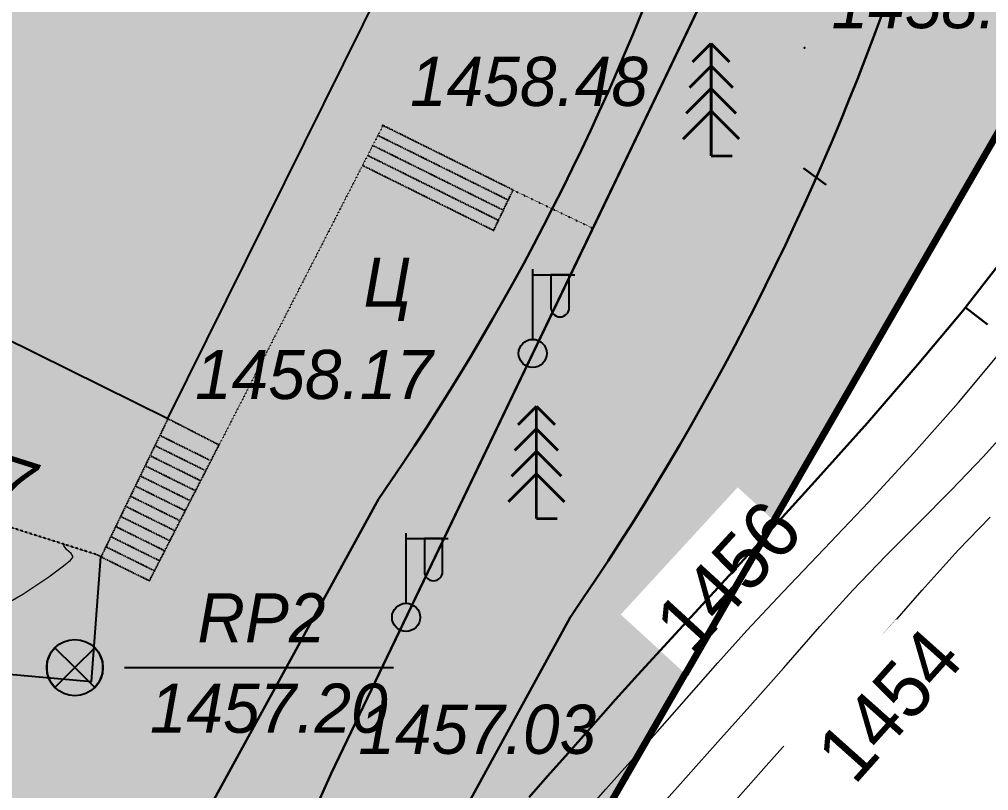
# Model space of a CAD drawing. Header units: millimetres. Extents: x 474337 to 1180020, y 4124662 to 4776603.
# Drawn here: x 758334 to 775568, y 4264028 to 4277746 of the extents above; entities that cross this region are included whole.
import ezdxf

# ---------------------------------------------------------------- set-up
doc = ezdxf.new("R2010")
doc.units = ezdxf.units.MM
doc.header["$PDMODE"] = 32
doc.header["$PDSIZE"] = 0.33
for name, pattern in [('Д_ТРОТ_ТРУБА', [3, 1.5, -1.5]), ('ДОРОГИ_СТРОЯЩ', [9, 8, -1]), ('Контура низ откосов  Штриховая 0.1-0.5 - - - - - - -', [0.6, 0.1, -0.5])]:
    doc.linetypes.add(name, pattern=pattern)
for name, color, linetype in [('(003) Пункты', 7, 'Continuous'), ('(004) Точки рельефа', 7, 'Continuous'), ('(007) Здания', 7, 'Continuous'), ('(022) Возд. Линии', 7, 'Continuous'), ('(025) Дорога', 7, 'Continuous'), ('(031) Горизонтали', 42, 'Continuous'), ('(035) Откосы', 7, 'Continuous'), ('(038) Деревья', 7, 'Continuous'), ('(040) Ограда', 7, 'Continuous')]:
    doc.layers.add(name, color=color, linetype=linetype)
doc.layers.add('(032) Горизонтали утолщенные', color=32, linetype='Continuous', lineweight=30)
doc.layers.add('(042) Бергштрих11', color=32, linetype='Continuous', lineweight=30)
doc.styles.add('BM-431', font='')
doc.styles.add('D-431', font='')
doc.styles.add('P-131', font='')
doc.styles.add('S', font='txtwr', dxfattribs={"oblique": 15})
doc.styles.get('BM-431').set_extended_font_data('Bm431', italic=True)
doc.styles.get('D-431').set_extended_font_data('D431', italic=True)
doc.styles.get('P-131').set_extended_font_data('P131')
doc.linetypes.add('ОГРАДА_М_1М', pattern='A,2.5,["о",Standard,S=1,R=0,X=0,Y=-0.35],0.5,["0",Standard,S=0.5,R=0,X=-0.3,Y=-0.25],2.5', length=5.5)
doc.linetypes.add('ПОДПОРНАЯ СТЕНКА', pattern='A,2,["V",Standard,S=1.199999999999999,R=0,X=0,Y=-1.199999999999999],0.2,["V",Standard,S=0.8,R=0,X=0,Y=-0.8],0.25,["V",Standard,S=0.3,R=0,X=0,Y=-0.3],0.25', length=2.7)

# ---------------------------------------------------------------- blocks, each defined once
blk = doc.blocks.new('ell')
at = {"const_width": 0.05}
for points in [[(0, 2), (-0.3285714285714285, 1.671428571428571)], [(0, 0), (0, 2)], [(0, 2), (0.3285714285714285, 1.671428571428571)], [(0, 1.6), (-0.3857142857142857, 1.214285714285714)], [(0, 1.6), (0.3857142857142857, 1.214285714285714)], [(0, 1.199999999999999), (-0.4428571428571429, 0.7571428571428572)], [(0, 1.199999999999999), (0.4428571428571427, 0.7571428571428572)], [(0, 0.8), (-0.5, 0.3)], [(0, 0.8), (0.5, 0.2999999999999998)], [(0, 0), (0.375, 0)]]:
    blk.add_lwpolyline(points, dxfattribs=at)
blk = doc.blocks.new('f')
at = {"layer": '(022) Возд. Линии'}
for points in [[(0, 0.25), (0, 1.5)], [(0, 1.400000000000005), (0.75, 1.400000000000005)]]:
    blk.add_lwpolyline(points, dxfattribs=at)
blk.add_lwpolyline([(0.4875000000000114, 0.6500000000000057), (0.4875000000000114, 0.6500000000000057, 0.4142135623730951), (0.6500000000000057, 0.8125), (0.6500000000000057, 1.400000000000005), (0.3249999999999886, 1.400000000000005), (0.3249999999999886, 0.8125, 0.4142135623730951)], format="xyb", close=True, dxfattribs=at)
blk.add_circle((0, 0), 0.25, dxfattribs=at)
blk = doc.blocks.new('I00110')
h = blk.add_hatch(color=7)
edge = h.paths.add_edge_path()
edge.add_line((0, -4e-16), (-0.7071067811865466, 0.7071067811865475))
edge.add_arc((0, 0), 0.9999999999999992, 134.9999999999999, 225)
edge.add_line((-0.7071067811865475, -0.7071067811865466), (0, -4.440892098500626e-16))
edge = h.paths.add_edge_path()
edge.add_line((0, -4e-16), (0.7071067811865466, -0.7071067811865483))
edge.add_arc((-9e-16, -9e-16), 0.9999999999999998, 315, 404.9999999999999)
edge.add_line((0.7071067811865471, 0.7071067811865466), (0, -4.440892098500626e-16))
at = {"color": 7}
for points in [[(0, -4e-16), (-0.7071067811865466, 0.7071067811865475, 0.4142135623730951), (-0.7071067811865475, -0.7071067811865466)], [(0, -4e-16), (0.7071067811865466, -0.7071067811865483, 0.4142135623730951), (0.7071067811865471, 0.7071067811865466)]]:
    blk.add_lwpolyline(points, format="xyb", close=True, dxfattribs=at)
blk.add_lwpolyline([(0.0151206845975098, 0), (0.0151206845975098, 0)], dxfattribs=at)
blk.add_circle((0, 0), 1)
at = {"color": 4, "linetype": 'Continuous', "style": 'S', "oblique": 15}
blk.add_attdef('G', (1.383828, 0.2226089999999998), '', height=2, dxfattribs=at)
at = {"color": 4, "style": 'S', "oblique": 15}
blk.add_attdef('Z', (1.476471, -2.300972999999999), '', height=2, dxfattribs=at)

msp = doc.modelspace()

# ---------------------------------------------------------------- hatches: boundary and pattern name
at = {"lineweight": 30, "true_color": 0xababab}
h = msp.add_hatch(color=253, dxfattribs=at)
h.dxf.hatch_style = 1
edge = h.paths.add_edge_path()
edge.add_arc((846629.836135745, 4561555.356798172), 73174.58146534643, 338.9505508151999, 346.75819692914587, ccw=False)
edge.add_line((914921.5355142355, 4535272.983073235), (911662.781909342, 4528010.829139614))
edge.add_arc((846807.6606544256, 4561434.598735809), 72961.1891831139, 318.9050352263449, 332.7352083963292, ccw=False)
edge.add_arc((899641.5304419994, 4515567.537882805), 3000.000071974724, 224.5229028050149, 315.81354533956585, ccw=False)
edge.add_line((897502.6197361946, 4513463.954885483), (864463.2606305934, 4551253.83884668))
edge.add_line((864463.2606304884, 4551253.83884716), (860836.1740353894, 4549325.282693646))
edge.add_line((860836.17403543, 4549325.282692909), (895608.1821743059, 4509553.622821155))
edge.add_arc((893204.6449663639, 4507758.348778725), 2999.999999596411, -36.07240069309512, 36.75715684402178, ccw=False)
edge.add_line((895629.4657819271, 4505991.927535057), (866171.0347617475, 4470217.976931001))
edge.add_arc((864010.0330699682, 4472298.859363556), 3000.000001216607, 225.8075103472493, 316.08205447284644, ccw=False)
edge.add_line((861918.8196970224, 4470147.853404045), (818734.4664687028, 4519541.417327482))
edge.add_line((818734.466468811, 4519541.417327881), (818451.960183581, 4519192.551120362))
edge.add_line((818451.9601835012, 4519192.551119804), (816393.9033754627, 4516141.356422243))
edge.add_line((816393.9033755064, 4516141.356422424), (860070.5467546568, 4466184.718996144))
edge.add_arc((857596.091668725, 4464488.52553463), 3000.000038356566, -32.43441554651628, 34.42992072805919, ccw=False)
edge.add_line((860128.1094639301, 4462879.523945808), (845305.1774940859, 4444878.740547396))
edge.add_arc((842989.3083404303, 4446785.767046928), 3000.000001100536, 225.0000000282989, 320.52989696763757, ccw=False)
edge.add_line((840867.9879971743, 4444664.446702003), (817571.1031325739, 4467961.331555894))
edge.add_arc((816156.8895699978, 4466547.117991447), 2000.000001460245, 45.00000003301535, 105.7637608969873)
edge.add_line((815613.5463740826, 4468471.898024559), (810445.659532253, 4467013.063190189))
edge.add_line((810445.6595321894, 4467013.06319046), (808272.2867438751, 4474712.183323501))
edge.add_line((808272.2867438793, 4474712.18332386), (794798.8265071004, 4470908.780943844))
edge.add_line((794798.8265070915, 4470908.780943871), (796972.1992958714, 4463209.660809899))
edge.add_line((796972.1992958784, 4463209.660809517), (797662.9177138527, 4464443.722423173))
edge.add_line((797662.9177138805, 4464443.722423553), (796032.8881217135, 4470218.062525895))
edge.add_line((796032.8881217241, 4470218.062525749), (807581.5683264071, 4473478.121709152))
edge.add_line((807581.568326354, 4473478.12170887), (809211.597918521, 4467703.781606528))
edge.add_line((809211.5979185104, 4467703.781606674), (797662.9177138275, 4464443.722423271))
edge.add_line((797662.9177138805, 4464443.722423553), (796972.1992959062, 4463209.660809898))
edge.add_line((796972.1992958784, 4463209.660809517), (752899.1419329583, 4450768.345183023))
edge.add_line((752899.1419329643, 4450768.345183372), (744212.5341280454, 4442081.737373797))
edge.add_line((744212.5341280699, 4442081.737373352), (810150.9090904307, 4460695.379897933))
edge.add_line((810150.9090903997, 4460695.379898071), (811101.7596837739, 4457327.014846909))
edge.add_line((811101.7596838474, 4457327.014846802), (813026.5397159434, 4457870.358044346))
edge.add_line((813026.5397158861, 4457870.358044624), (812075.6891229777, 4461238.723095787))
edge.add_line((812075.6891230345, 4461238.723095894), (813858.2449784627, 4461741.918048268))
edge.add_arc((814401.5881743431, 4459817.138015747), 2000.00000057361, 45.000000021224196, 105.76376090423571, ccw=False)
edge.add_line((815815.8017365932, 4461231.351578712), (837446.8558821728, 4439600.297443145))
edge.add_arc((835325.5355364084, 4437478.977098465), 3000.000002190367, -39.47010297663411, 44.999999982706186, ccw=False)
edge.add_line((837641.4046924114, 4435571.950600624), (825729.0375211418, 4421105.720730909))
edge.add_line((825729.0375211239, 4421105.720731735), (817128.3030057028, 4418677.832595424))
edge.add_line((817128.3030056953, 4418677.832594872), (813750.7066884334, 4430642.885232852))
edge.add_line((813750.7066884041, 4430642.885232925), (813489.1069698159, 4430465.321429659))
edge.add_line((813489.1069698334, 4430465.321430206), (810216.9809155031, 4429541.637995498))
edge.add_line((810216.9809155464, 4429541.637994766), (809782.3063582561, 4431081.462020443))
edge.add_line((809782.3063582182, 4431081.462020874), (794846.0133120406, 4426865.118816461))
edge.add_line((794846.0133121014, 4426865.118816376), (795367.9399551856, 4425016.206402247))
edge.add_arc((793959.8716232777, 4410569.023974419), 14515.63765495629, 77.91868083669522, 84.43335273191252, ccw=False)
edge.add_line((796997.9910029173, 4424763.162453651), (796697.1057330389, 4425829.041189487))
edge.add_line((796697.105733037, 4425829.041189194), (809901.1399262099, 4429556.222571601))
edge.add_line((809901.1399261951, 4429556.222571373), (813076.575950108, 4418307.317844183))
edge.add_arc((813584.3885580301, 4435581.677010536), 17281.82161263958, 232.8227990037179, 268.31616663481145, ccw=False)
edge.add_arc((793959.8716409206, 4410569.024068832), 14515.63755959326, 50.76376092120241, 84.43335276632763)
edge.add_line((795367.9399548769, 4425016.206401825), (795348.9945389073, 4425009.7017814))
edge.add_line((795348.9945389032, 4425009.701782227), (795386.4090035364, 4424877.161952059))
edge.add_line((795386.4090036154, 4424877.161952019), (792249.0173586782, 4423991.51322555))
edge.add_line((792249.0173586607, 4423991.513225555), (792240.8672183716, 4424020.384927585))
edge.add_line((792240.8672183752, 4424020.384926796), (788391.3071402134, 4422933.698529845))
edge.add_line((788391.3071402311, 4422933.698530197), (788399.457295887, 4422904.826831893))
edge.add_line((788399.4572958946, 4422904.826831818), (785262.0660369906, 4422019.176737236))
edge.add_line((785262.0660369396, 4422019.176737785), (785224.3491876989, 4422152.787757483))
edge.add_line((785224.3491877317, 4422152.78775692), (785205.1013873875, 4422147.354324162))
edge.add_arc((793959.8716299534, 4410569.024077415), 14515.63754360942, 127.0941690598487, 160.7637609408971)
edge.add_arc((764152.7625566721, 4421627.786518097), 17281.90888694442, 303.21142345759625, 338.7045926006981, ccw=False)
edge.add_line((773618.5832738876, 4407168.788871765), (770443.0809992957, 4418417.928729034))
edge.add_line((770443.0809992552, 4418417.928729057), (783647.0946055426, 4422145.18321563))
edge.add_line((783647.0946055651, 4422145.183216095), (783947.9823876861, 4421079.295582403))
edge.add_arc((793959.8715996742, 4410569.024112701), 14515.63749698934, 127.0941690480702, 133.6088410125349, ccw=False)
edge.add_line((785205.10138762, 4422147.354324341), (784683.1741352179, 4423996.266566175))
edge.add_line((784683.1741352081, 4423996.266566277), (760700.4155488942, 4417226.210509612))
edge.add_line((760700.4155489206, 4417226.2105093), (759885.4007535356, 4420113.380556745))
edge.add_line((759885.4007534981, 4420113.38055706), (757960.6207223334, 4419570.037360447))
edge.add_line((757960.6207222939, 4419570.037360191), (756221.9224931325, 4425729.333462899))
edge.add_line((756221.9224931002, 4425729.333462715), (758146.7025247305, 4426272.676658397))
edge.add_line((758146.7025247812, 4426272.67665863), (756625.3415737994, 4431662.060747568))
edge.add_line((756625.3415738344, 4431662.060747147), (754700.5615426698, 4431118.717550534))
edge.add_line((754700.5615426302, 4431118.717551231), (752961.8633139345, 4437278.013653007))
edge.add_line((752961.8633139133, 4437278.013652802), (754886.6433460093, 4437821.356849414))
edge.add_line((754886.6433460712, 4437821.35684967), (754343.3045867448, 4439746.13813393))
edge.add_line((754343.3045867682, 4439746.138134003), (757759.7644544352, 4440710.72789183))
edge.add_line((757759.7644543648, 4440710.727891922), (757039.8772163823, 4443260.910877016))
edge.add_line((757039.8772163391, 4443260.910876274), (762429.2613043452, 4444782.271827722))
edge.add_line((762429.2613043785, 4444782.271827698), (763149.1910409384, 4442231.938284996))
edge.add_line((763149.1910409927, 4442231.938284874), (812471.6571080438, 4456155.101415494))
edge.add_line((812471.6571080685, 4456155.101415634), (813245.9360980471, 4453412.318104862))
edge.add_line((813245.9360979795, 4453412.318104744), (815796.2484256187, 4454132.241852434))
edge.add_line((815796.2484256029, 4454132.24185276), (816556.9288999296, 4451437.54980736))
edge.add_line((816556.9289000034, 4451437.549807549), (816845.6459053999, 4451519.051287739))
edge.add_line((816845.6459053755, 4451519.051287651), (817484.080441653, 4449257.412504775))
edge.add_line((817484.0804415941, 4449257.41250515), (816569.8099260575, 4448999.324485478))
edge.add_line((816569.8099261522, 4448999.324484825), (818308.5081553136, 4442840.028383981))
edge.add_line((818308.5081552267, 4442840.028384209), (816383.7281231307, 4442296.685187596))
edge.add_line((816383.728123188, 4442296.68518734), (818828.7725074805, 4433635.175044072))
edge.add_line((818828.7725074291, 4433635.17504406), (813054.4324120726, 4432005.145455153))
edge.add_line((813054.4324121475, 4432005.14545536), (813489.1069699035, 4430465.321429684))
edge.add_line((813489.1069698334, 4430465.321430206), (813750.7066884215, 4430642.885233473))
edge.add_line((813750.7066884041, 4430642.885232925), (822604.7694973823, 4433142.475773184))
edge.add_line((822604.7694973946, 4433142.475772858), (815432.5147614586, 4458549.537041891))
edge.add_line((815432.5147614479, 4458549.537042618), (811101.7596837605, 4457327.014847212))
edge.add_line((811101.7596838474, 4457327.014846802), (764185.2686670445, 4444083.030706593))
edge.add_line((764185.2686669827, 4444083.030706406), (763600.4533250143, 4446151.965596809))
edge.add_line((763600.4533250332, 4446151.965597153), (749983.3337610777, 4442308.009844785))
edge.add_line((749983.333761096, 4442308.00984478), (757739.5102945947, 4414831.943501806))
edge.add_line((757739.5102945566, 4414831.943501472), (766593.5096618411, 4417331.282277299))
edge.add_line((766593.5096617937, 4417331.282278061), (769971.1922595729, 4405365.924230537))
edge.add_line((769971.1922596693, 4405365.924229622), (755467.4007320005, 4401266.301616879))
edge.add_arc((757861.2017925978, 4391957.698001862), 9611.4715202664, 104.4216976221734, 160.5834891967729)
edge.add_line((748796.3644478321, 4395152.867588997), (732353.8049228842, 4346128.604709934))
edge.add_arc((729464.8042019606, 4346937.106375694), 3000.000018294917, 217.1299658179824, 344.365450936189, ccw=False)
edge.add_line((727072.999165535, 4345126.23123455), (704536.1042339148, 4370903.56673814))
edge.add_line((704536.1042339802, 4370903.566738129), (709805.9920599383, 4375510.982746642))
edge.add_line((709805.9920599461, 4375510.982747078), (707173.1829106609, 4378522.347219121))
edge.add_line((707173.1829105616, 4378522.347219467), (703408.9773215561, 4375231.335784549))
edge.add_line((703408.9773216248, 4375231.335783958), (700483.9001798346, 4378576.991655451))
edge.add_line((700483.900179863, 4378576.99165535), (694461.1712350794, 4373311.373355382))
edge.add_line((694461.1712349653, 4373311.373355865), (698147.1040456642, 4369095.463093515))
edge.add_line((698147.1040457487, 4369095.463093758), (692877.2162145519, 4364488.047079656))
edge.add_line((692877.2162145376, 4364488.047079086), (695510.0253630079, 4361476.682609838))
edge.add_line((695510.0253629684, 4361476.682609558), (702285.5954245985, 4367400.503187941))
edge.add_line((702285.5954246521, 4367400.503188133), (726649.9910224972, 4339532.902031486))
edge.add_arc((724260.6353793144, 4337718.796298027), 3000.000000146127, -25.606646834488174, 37.20739467103198, ccw=False)
edge.add_line((726965.982562542, 4336422.225198746), (703050.6467248865, 4296774.707952359))
edge.add_arc((700607.6121776104, 4298515.851884842), 2999.999998878979, 284.0040394591403, 324.52263350222825, ccw=False)
edge.add_arc((702313.5846486092, 4289685.590431213), 6000.000060335309, 99.4004431171831, 114.7491734207396)
edge.add_arc((698821.441572547, 4297969.813613892), 3000.000000314765, 225.2665573460196, 289.07189939671815, ccw=False)
edge.add_line((696710.0131756067, 4295838.647236824), (659800.0893315563, 4338055.620425303))
edge.add_line((659800.0893316269, 4338055.620425224), (662811.4538089081, 4340688.429578002))
edge.add_line((662811.4538089037, 4340688.429577827), (658354.3781810004, 4345786.360506425))
edge.add_line((658354.3781809807, 4345786.360506058), (652331.6492286301, 4340520.742204227))
edge.add_line((652331.6492285728, 4340520.742204666), (696718.1409796264, 4289752.191714651))
edge.add_arc((694232.3958913088, 4287990.448950768), 3046.746824295164, -22.660432047867516, 35.326661437649705, ccw=False)
edge.add_line((697043.9471828938, 4286816.632293701), (694122.9196431845, 4282038.052569769))
edge.add_line((694122.9196431637, 4282038.052569389), (683635.9812352487, 4279308.354503772))
edge.add_line((683635.9812352657, 4279308.354504585), (676830.9812361562, 4275960.354503485))
edge.add_line((676830.9812361002, 4275960.354502678), (665092.9812368888, 4272980.354499493))
edge.add_line((665092.9812369347, 4272980.354499817), (665246.9812374943, 4271892.354501246))
edge.add_line((665246.9812374115, 4271892.354501724), (652755.9812381881, 4270586.354498157))
edge.add_line((652755.981238246, 4270586.35449791), (647042.5930808096, 4269814.532547361))
edge.add_line((647042.593080759, 4269814.532546997), (646666.7726358692, 4270702.842920741))
edge.add_line((646666.7726359367, 4270702.842921257), (639481.3538295662, 4269737.308504316))
edge.add_line((639481.3538295031, 4269737.308504105), (640339.9827348654, 4263754.852383554))
edge.add_line((640339.9827349186, 4263754.852383614), (648546.6328121311, 4264617.406064845))
edge.add_line((648546.6328121424, 4264617.406064987), (669846.362416951, 4269534.836115567))
edge.add_line((669846.3624169827, 4269534.836114883), (686294.7150385445, 4271846.501325713))
edge.add_line((686294.715038538, 4271846.501326561), (694952.8331140679, 4272300.254069633))
edge.add_line((694952.833114028, 4272300.254069328), (703359.4976441524, 4278482.028882895))
edge.add_arc((704875.6947108507, 4281070.68616581), 3000.000012481331, 110.7791980716265, 239.64215620920112, ccw=False)
edge.add_arc((702313.5846375227, 4289685.590488434), 5999.99999641433, 284.4558892968715, 323.9165894162985)
edge.add_arc((709489.8126077652, 4284258.713890076), 2999.999998958451, 104.10846216476341, 140.8735427401851, ccw=False)
edge.add_line((708758.5378518105, 4287168.221962929), (730308.9668253856, 4291510.354514443))
edge.add_line((730308.966825366, 4291510.354515076), (737601.9812319224, 4291510.354516938))
edge.add_line((737601.9812319279, 4291510.354516983), (745207.4731778883, 4292081.658135113))
edge.add_line((745207.4731779099, 4292081.65813446), (744853.2599211783, 4300532.731495864))
edge.add_line((744853.2599210739, 4300532.731495857), (748184.1195890991, 4300781.567404102))
edge.add_line((748184.1195892096, 4300781.567404747), (748139.4204217269, 4301379.900075253))
edge.add_line((748139.4204217196, 4301379.900074959), (752527.1933374063, 4301707.693969288))
edge.add_line((752527.1933373213, 4301707.693968773), (752229.1988877086, 4305696.578439124))
edge.add_line((752229.1988877058, 4305696.578439713), (757215.1852941785, 4306069.062598431))
edge.add_line((757215.1852942705, 4306069.062598228), (756160.7195554666, 4320183.895994825))
edge.add_line((756160.719555378, 4320183.89599514), (753169.1457428773, 4319960.964286003))
edge.add_line((753169.1457428932, 4319960.964285851), (751692.2787339664, 4319595.2012754))
edge.add_line((751692.2787339687, 4319595.201274872), (751785.0295063352, 4318353.660983548))
edge.add_line((751785.0295063257, 4318353.660984039), (754776.6151047136, 4318576.593395393))
edge.add_line((754776.6151047945, 4318576.593395233), (755559.5540948234, 4308096.353975231))
edge.add_line((755559.5540947914, 4308096.353975296), (752565.9486975548, 4307872.713055637))
edge.add_line((752565.948697567, 4307872.713055611), (752616.0615279246, 4307229.659421531))
edge.add_line((752616.0615278482, 4307229.659421921), (750621.6192933711, 4307080.662196125))
edge.add_line((750621.6192934513, 4307080.662196159), (750919.6137429476, 4303091.77772674))
edge.add_line((750919.6137429476, 4303091.777726173), (746531.840827028, 4302763.983831844))
edge.add_line((746531.8408269882, 4302763.983832359), (746576.5399947037, 4302165.651158128))
edge.add_line((746576.5399947166, 4302165.651157379), (743983.7650897334, 4301971.954766545))
edge.add_line((743983.7650897503, 4301971.954767227), (743939.0659220348, 4302570.287440527))
edge.add_line((743939.0659220219, 4302570.2874403), (739551.2930061023, 4302242.49354504))
edge.add_line((739551.2930060625, 4302242.493544579), (739253.2985564498, 4306231.378013998))
edge.add_line((739253.298556447, 4306231.378014565), (737258.8563218535, 4306082.380790631))
edge.add_line((737258.8563219309, 4306082.38079071), (736335.0735281431, 4318447.922644422))
edge.add_line((736335.0735280514, 4318447.922644615), (742318.4002315992, 4318894.914319209))
edge.add_line((742318.4002315998, 4318894.914319038), (742281.1509255001, 4319393.524877017))
edge.add_line((742281.1509255171, 4319393.524876595), (742904.7070951867, 4320442.895022932))
edge.add_line((742904.7070952654, 4320442.895023346), (744899.1493297425, 4320591.89224821))
edge.add_line((744899.1493296623, 4320591.892248154), (745671.7027241965, 4319646.820159781))
edge.add_line((745671.7027242184, 4319646.820159912), (745708.9520305509, 4319148.209601002))
edge.add_line((745708.9520305395, 4319148.209600449), (751692.278733971, 4319595.201275042))
edge.add_line((751692.2787339687, 4319595.201274872), (753169.1457428955, 4319960.964285322))
edge.add_line((753169.1457428932, 4319960.964285851), (753076.4318101554, 4321202.786048002))
edge.add_line((753076.4318101406, 4321202.786047935), (746725.044583654, 4320728.297967465))
edge.add_line((746725.0445836782, 4320728.297966957), (745566.2144921097, 4322145.906098586))
edge.add_line((745566.2144920826, 4322145.906099319), (742014.1460950952, 4321880.544523914))
edge.add_line((742014.1460951567, 4321880.544523239), (741078.8118412343, 4320306.489304199))
edge.add_line((741078.8118412495, 4320306.489304543), (734727.4939336842, 4319832.006401294))
edge.add_line((734727.4939336777, 4319832.006401062), (736178.4058241332, 4300410.436906893))
edge.add_line((736178.4058240652, 4300410.436906815), (731830.4968299633, 4300019.685191073))
edge.add_line((731830.4968299866, 4300019.685191154), (732177.9812309416, 4296180.354514283))
edge.add_line((732177.9812309742, 4296180.354514122), (712867.7910160928, 4292076.56962149))
edge.add_arc((712517.7915008068, 4295056.083063126), 3000.000001114515, 152.4554714578508, 276.6997558529216, ccw=False)
edge.add_line((709857.8363749981, 4296443.396558762), (728946.9955969623, 4328089.942299879))
edge.add_line((728946.9955970049, 4328089.942299843), (737247.9950543325, 4341851.572968823))
edge.add_line((737247.9950543642, 4341851.572968483), (754627.8365228031, 4393185.635636021))
edge.add_arc((757550.9506118298, 4392510.799355507), 2999.99999730747, 103.38572559729408, 167.0003308970466, ccw=False)
edge.add_line((756856.4339821339, 4395429.300107002), (776554.5158378948, 4400989.835506142))
edge.add_line((776554.5158379078, 4400989.835505486), (778607.553352314, 4401569.383376379))
edge.add_line((778607.5533522367, 4401569.383376122), (785072.6975153468, 4403394.406380872))
edge.add_arc((793330.2587265968, 4412799.36354351), 12515.61170604976, 228.716836975572, 342.8107512267703)
edge.add_line((805286.8460329771, 4409100.639930725), (811750.8172570046, 4410925.34443992))
edge.add_line((811750.8172569275, 4410925.34444046), (813805.041942655, 4411505.22930577))
edge.add_line((813805.0419427156, 4411505.229305267), (828712.0212379795, 4415713.303086061))
edge.add_arc((829328.4898974895, 4412777.32524395), 2999.999916753252, 38.62111536410282, 101.85815885576392, ccw=False)
edge.add_line((831672.3613306284, 4414649.82790184), (881499.485681918, 4357658.36993302))
edge.add_arc((879137.8207098246, 4355808.359531403), 2999.999988285537, -88.48430446588247, 38.07337586944709, ccw=False)
edge.add_line((879217.1730861664, 4352809.409193039), (891486.1578323586, 4356908.1975205))
edge.add_arc((889488.6649961472, 4359146.50544548), 2999.999999535732, 217.5619088655428, 311.7461048801519, ccw=False)
edge.add_line((887110.5796895027, 4357317.650538445), (833941.0278462501, 4418132.122944415))
edge.add_arc((836367.712256074, 4419895.983138084), 3000.000001539902, 146.8800720007045, 216.0119092050458, ccw=False)
edge.add_line((833855.1260750294, 4421535.163022041), (863339.458676602, 4457340.568182718))
edge.add_arc((865574.0572890043, 4455338.926596642), 2999.999999171883, 44.31671567356369, 138.1476081817898, ccw=False)
edge.add_line((867720.5241237879, 4457434.79875946), (923483.439473246, 4393654.079167482))
edge.add_line((923483.4394731522, 4393654.079167366), (925932.4015855296, 4396930.155030584))
edge.add_line((925932.4015855789, 4396930.155031204), (869568.4776333647, 4461398.29852946))
edge.add_arc((871998.3035340309, 4463157.828606606), 3000.00000028163, 145.9955062346171, 215.9097381949074, ccw=False)
edge.add_line((869511.3223985434, 4464835.602378845), (899024.8096080252, 4500676.412529948))
edge.add_arc((901197.860548377, 4498608.116253853), 2999.999979104825, 44.04029251593141, 136.4148287936236, ccw=False)
edge.add_line((903354.413872242, 4500693.608434677), (933898.6518299404, 4465757.6036374))
edge.add_arc((931511.482101202, 4463940.622440338), 2999.999996938083, 0.9578969234652277, 37.27637870382148, ccw=False)
edge.add_line((934511.0628479719, 4463990.77546978), (931120.2520251999, 4398982.790034633))
edge.add_arc((928120.252025485, 4398982.79003334), 2999.99999971129, -136.82635922161808, 1.7786874195735436e-08, ccw=False)
edge.add_line((925932.4015865326, 4396930.155031204), (923483.4394731075, 4393654.079168918))
edge.add_arc((921083.2871892452, 4391854.282233238), 2999.999998853939, -38.30585239338188, 36.865049999559005, ccw=False)
edge.add_line((923437.426368475, 4389994.704668999), (891486.1578321, 4356908.197520575))
edge.add_line((891486.1578321457, 4356908.197520256), (879217.1730861863, 4352809.409192795))
edge.add_line((879217.1730861664, 4352809.409193039), (814887.8821166704, 4352573.935746496))
edge.add_line((814887.8821166754, 4352573.935746193), (813746.3703705965, 4353710.939106488))
edge.add_line((813746.3703705072, 4353710.939106941), (817312.2837280963, 4357290.991831914))
edge.add_line((817312.2837281227, 4357290.991831779), (816782.4331643997, 4359167.974534618))
edge.add_line((816782.4331644773, 4359167.974534988), (812541.9127011148, 4354910.639787716))
edge.add_line((812541.9127010107, 4354910.639787674), (810569.2516901265, 4356875.509801866))
edge.add_line((810569.2516901493, 4356875.509801865), (808966.935045205, 4356777.747386681))
edge.add_line((808966.9350452423, 4356777.747385979), (813193.6840731264, 4352567.734237682))
edge.add_line((813193.6840730906, 4352567.734237671), (796664.0077327617, 4352507.228365079))
edge.add_arc((796894.3777139187, 4343510.17719841), 9000.000001791264, 91.46674104448601, 154.1763307268968)
edge.add_line((788793.1276330948, 4347430.60410881), (783939.8813047643, 4335881.111605509))
edge.add_line((783939.8813047409, 4335881.111605644), (772510.8511686322, 4291780.358070949))
edge.add_arc((728781.4852718115, 4294252.868000984), 43799.20943462571, 325.13480715570495, 356.7638746351333, ccw=False)
edge.add_line((764718.7060773373, 4269215.158283234), (758525.6809108182, 4257900.772708202))
edge.add_line((758525.6809108257, 4257900.772708893), (750512.7341125088, 4251708.595597725))
edge.add_line((750512.7341125011, 4251708.595597267), (749939.9812404956, 4251152.354518975))
edge.add_line((749939.9812405109, 4251152.35451889), (747139.9812407494, 4251095.35451793))
edge.add_line((747139.9812407494, 4251095.354517937), (741077.8229081903, 4252609.366850914))
edge.add_line((741077.8229081631, 4252609.366850853), (738521.1358437418, 4253543.747254555))
edge.add_line((738521.1358437538, 4253543.747255325), (734560.9812396609, 4255492.35451565))
edge.add_line((734560.9812396765, 4255492.354515076), (728742.9755457084, 4260607.602961333))
edge.add_line((728742.975545764, 4260607.60296154), (731892.7521157386, 4264482.529117833))
edge.add_line((731892.7521157265, 4264482.529117584), (726481.3903083357, 4268647.251031143))
edge.add_line((726481.3903082609, 4268647.251030922), (726180.9812361877, 4268299.354512743))
edge.add_line((726180.9812362194, 4268299.354513168), (714481.7965677213, 4278401.614879994))
edge.add_line((714481.7965676785, 4278401.614879608), (710243.9812365554, 4275551.354508319))
edge.add_line((710243.981236577, 4275551.3545084), (703359.4976445863, 4278482.02888338))
edge.add_line((703359.4976446629, 4278482.028883934), (694952.8331140728, 4272300.254069436))
edge.add_line((694952.833114028, 4272300.254069328), (698655.0302614924, 4271845.681419664))
edge.add_line((698655.0302615166, 4271845.681419373), (700577.2028213716, 4271258.014293175))
edge.add_line((700577.2028213739, 4271258.014293671), (705283.3134919832, 4268755.730865853))
edge.add_line((705283.3134919405, 4268755.730865479), (725662.4515836056, 4253949.420362942))
edge.add_line((725662.4515836239, 4253949.420363426), (730038.5657498841, 4249089.253206612))
edge.add_line((730038.5657498837, 4249089.253206253), (733169.2169500155, 4246730.138315379))
edge.add_line((733169.2169500589, 4246730.138315201), (742011.6712608665, 4244850.616632378))
edge.add_line((742011.6712608337, 4244850.616632462), (746646.1258216791, 4244199.286521857))
edge.add_line((746646.1258217096, 4244199.286521912), (747369.676730895, 4244224.553477517))
edge.add_line((747369.6767308712, 4244224.553477287), (761633.056406873, 4255246.887130726))
edge.add_line((761633.0564068556, 4255246.887130737), (768126.2224285045, 4267109.61689506))
edge.add_arc((728781.4852901697, 4294252.867995262), 47799.20941568779, 325.3988801295304, 356.2795711231684)
edge.add_line((776479.9600598812, 4291151.26753521), (787739.4730238419, 4334597.911758627))
edge.add_line((787739.4730238914, 4334597.911759377), (792433.7931413931, 4345769.200282061))
edge.add_arc((796894.3777127266, 4343510.17719841), 5000.000000950892, 91.89621580512028, 153.1404746458931, ccw=False)
edge.add_line((796728.9318728447, 4348507.439216614), (889261.3820637291, 4348846.148610123))
edge.add_line((889261.3820637465, 4348846.148610115), (934962.2574420404, 4396170.790451629))
edge.add_line((934962.2574421167, 4396170.790452003), (940610.8525031647, 4503952.405379433))
edge.add_arc((933610.8537609577, 4503956.601325989), 6999.999999687526, 359.9656557104764, 395.1614899740641)
edge.add_line((939333.5788058043, 4507987.782052994), (937695.7119178723, 4510161.304823359))
edge.add_line((937695.7119178772, 4510161.304822922), (941688.889465388, 4513170.379941095))
edge.add_line((941688.8894654512, 4513170.379940987), (934467.1091860508, 4522754.006059296))
edge.add_line((934467.1091860533, 4522754.006059647), (930473.9316365634, 4519744.930940542))
edge.add_line((930473.9316365719, 4519744.930940628), (926902.6475285416, 4524484.185022161))
edge.add_line((926902.6475285292, 4524484.185022354), (922525.343185104, 4523646.50352306))
edge.add_line((922525.3431850672, 4523646.503522873), (936092.3465370327, 4505642.481985718))
edge.add_arc((933610.8537566662, 4503956.601324081), 3000.000004177, 1.5307886718787813, 34.191468695170784, ccw=False)
edge.add_line((936609.7831032276, 4504036.743696213), (935234.409446741, 4477793.050844145))
edge.add_arc((932269.4059487581, 4478249.947172165), 2999.999999630231, 224.1493101785246, 351.23983242366205, ccw=False)
edge.add_line((930116.8246130943, 4476160.355443954), (905224.7325149596, 4504631.527327291))
edge.add_arc((907636.527510643, 4506415.692388535), 3000.000011078941, 141.5211819165738, 216.4927941841398, ccw=False)
edge.add_line((905288.0127710104, 4508282.368201256), (917988.6250798134, 4523705.833121341))
edge.add_arc((920231.313912034, 4521713.260138512), 3000.000048267812, 40.121787214787275, 138.3797102431649, ccw=False)
edge.add_line((922525.3431850672, 4523646.503522873), (926902.647528376, 4524484.185022167))
edge.add_arc((929486.0107579231, 4526009.38482666), 3000.000003239862, 136.9753755074314, 210.5573088240432, ccw=False)
edge.add_arc((922274.847389698, 4533630.357036591), 7500.000015363585, 311.994883191049, 332.1854545281217)
edge.add_line((928908.3165043592, 4530130.773099899), (917858.854659955, 4544793.904214653))
at = {"lineweight": 30}
h = msp.add_hatch(color=74, dxfattribs=at)
h.dxf.hatch_style = 1
edge = h.paths.add_edge_path()
edge.add_line((939857.5670551062, 4394042.24925518), (943687.5123161593, 4467121.958607676))
edge.add_line((943687.5123161077, 4467121.958607674), (945813.9222085266, 4507696.276602377))
edge.add_line((945813.9222085476, 4507696.276602745), (928908.3165039896, 4530130.773101925))
edge.add_arc((922274.8473949432, 4533630.357025146), 7500.00000376106, 311.9948832097024, 332.18545460259406, ccw=False)
edge.add_arc((929486.0107542276, 4526009.38482666), 3000.000000269759, 136.9753754939952, 210.5573088811833)
edge.add_line((926902.647529006, 4524484.1850214), (930473.9316356393, 4519744.930939867))
edge.add_line((930473.9316356182, 4519744.930939674), (934467.1231218848, 4522754.016561303))
edge.add_line((934467.1231218576, 4522754.016561508), (941688.8894654127, 4513170.379941605))
edge.add_line((941688.8894654512, 4513170.379940987), (937695.7119216657, 4510161.304824676))
edge.add_line((937695.7119215727, 4510161.304824829), (939333.5788026361, 4507987.782056327))
edge.add_arc((933610.853762269, 4503956.601325035), 6999.999998653007, -0.0343442742815796, 35.16149002607648, ccw=False)
edge.add_line((940610.8525035381, 4503952.405380249), (934962.2574420245, 4396170.790451888))
edge.add_line((934962.2574421167, 4396170.790452003), (889261.3820638228, 4348846.148610489))
edge.add_line((889261.3820637465, 4348846.148610115), (796728.9318740262, 4348507.439216605))
edge.add_arc((796894.3777120113, 4343510.177199364), 4999.999999894312, 91.89621578414078, 153.1404746398659)
edge.add_line((792433.7931418419, 4345769.200283051), (787739.4730238746, 4334597.911759435))
edge.add_line((787739.4730238914, 4334597.911759377), (776479.9600601636, 4291151.267535959))
edge.add_arc((728781.4852737188, 4294252.868000031), 47799.20943268619, 325.3988801353486, 356.2795711188932, ccw=False)
edge.add_line((768126.2224286795, 4267109.616894722), (761633.0564067977, 4255246.887131331))
edge.add_line((761633.0564068556, 4255246.887130737), (747369.6767308537, 4244224.553477298))
edge.add_line((747369.6767308712, 4244224.553477287), (748894.755183035, 4244277.810390375))
edge.add_line((748894.7551829815, 4244277.810390472), (751985.7016002258, 4244934.811333547))
edge.add_line((751985.701600194, 4244934.811333656), (753843.174438062, 4247012.346261604))
edge.add_line((753843.1744381189, 4247012.346261978), (760199.8009001919, 4250682.346262767))
edge.add_line((760199.8009002209, 4250682.346261978), (763447.0113357296, 4253710.418980452))
edge.add_line((763447.0113357306, 4253710.418980598), (768414.0204674347, 4263052.00451598))
edge.add_line((768414.0204674006, 4263052.004516602), (778614.0204636715, 4280718.922754898))
edge.add_line((778614.0204637051, 4280718.922754288), (778614.0204609111, 4290888.922754024))
edge.add_line((778614.020460844, 4290888.922754288), (786698.0307441562, 4310897.550341845))
edge.add_line((786698.030744195, 4310897.550341606), (792521.3851187038, 4324616.513530402))
edge.add_line((792521.3851187229, 4324616.513530731), (792521.385115929, 4335526.513530677))
edge.add_line((792521.3851158619, 4335526.513530731), (797558.7047270604, 4342459.789174338))
edge.add_line((797558.7047270536, 4342459.78917408), (800322.1027885086, 4343520.558303605))
edge.add_line((800322.1027885675, 4343520.558303833), (805781.2712039825, 4343425.26816638))
edge.add_line((805781.2712039948, 4343425.268166542), (821931.8331794748, 4344554.625480258))
edge.add_line((821931.8331794739, 4344554.625479698), (841518.8495264391, 4344212.732841461))
edge.add_line((841518.8495264053, 4344212.732841492), (876733.4853491371, 4343598.059093822))
edge.add_line((876733.4853491783, 4343598.059094429), (891391.2525595267, 4343853.911376472))
edge.add_line((891391.2525595427, 4343853.911375999), (939857.5670551123, 4394042.249255251))
at = {"lineweight": 30, "true_color": 0xababab}
h = msp.add_hatch(color=253, dxfattribs=at)
h.dxf.hatch_style = 1
edge = h.paths.add_edge_path()
edge.add_line((772276.7757059336, 4289102.095524788), (770844.8378307341, 4289929.086873299))
edge.add_line((770844.8378306627, 4289929.086873055), (770597.9812310868, 4290687.354523421))
edge.add_line((770597.9812310934, 4290687.354523659), (767707.9812305511, 4293450.354522013))
edge.add_line((767707.9812306166, 4293450.354521751), (764488.6801815446, 4295428.488682576))
edge.add_line((764488.6801815033, 4295428.488682747), (763785.2945858185, 4295462.390442169))
edge.add_line((763785.294585824, 4295462.390441895), (762932.9812307628, 4294990.354521655))
edge.add_line((762932.9812307358, 4294990.354521751), (762025.5699245875, 4293875.473556681))
edge.add_line((762025.569924593, 4293875.473556519), (755741.9812335611, 4280349.354520171))
edge.add_line((755741.9812335968, 4280349.354519844), (753819.84004348, 4274189.149869124))
edge.add_line((753819.8400434256, 4274189.149869919), (753928.1546847093, 4274135.511335299))
edge.add_line((753928.154684782, 4274135.511334419), (763294.981230986, 4293050.354520803))
edge.add_line((763294.9812309742, 4293050.354520798), (764323.1409731986, 4295126.562529212))
edge.add_line((764323.1409732103, 4295126.562529564), (767707.9812306131, 4293450.354521515))
edge.add_line((767707.9812306166, 4293450.354521751), (766679.8214897892, 4291374.1465152))
edge.add_line((766679.8214896917, 4291374.146514893), (770342.8077816616, 4289560.197706688))
edge.add_line((770342.8077816963, 4289560.197707176), (760975.981235958, 4270645.354522655))
edge.add_line((760975.981235981, 4270645.354522705), (753932.2509361923, 4274133.482828984))
edge.add_line((753932.2509361506, 4274133.482829094), (753118.9812357763, 4271029.354520557))
edge.add_line((753118.9812357426, 4271029.354519844), (751348.9812362225, 4269079.354518763))
edge.add_line((751348.9812362194, 4269079.35451889), (746925.9812363503, 4269947.354517727))
edge.add_line((746925.9812364578, 4269947.354517937), (747030.6237473356, 4268520.26019254))
edge.add_line((747030.6237472296, 4268520.260192871), (752161.9812362877, 4268081.354519778))
edge.add_line((752161.9812363386, 4268081.35451889), (752559.9812363759, 4269118.354518416))
edge.add_line((752559.9812363386, 4269118.35451889), (753658.158269329, 4269996.896146772))
edge.add_line((753658.1582694054, 4269996.896146774), (753789.9812359078, 4270102.354519976))
edge.add_line((753789.9812358618, 4270102.354519844), (759389.5072534289, 4268326.74445479))
edge.add_line((759389.5072534084, 4268326.744455338), (759246.162736778, 4266404.805478169))
edge.add_line((759246.1627367735, 4266404.805478096), (752756.7369361536, 4266984.520875294))
edge.add_line((752756.7369362116, 4266984.520874977), (750634.8101832843, 4251802.932508633))
edge.add_line((750634.8101832867, 4251802.932508469), (758525.6809108547, 4257900.772708533))
edge.add_line((758525.6809108257, 4257900.772708893), (764718.7060764135, 4269215.158282993))
edge.add_arc((728781.4852713346, 4294252.868000031), 43799.20943438825, 325.1348071553567, 353.2464072607763)
at = {"lineweight": 30}
h = msp.add_hatch(color=22, dxfattribs=at)
h.dxf.hatch_style = 1
h.paths.add_polyline_path([(770342.8077816963, 4289560.197707176), (763294.9812309742, 4293050.354520798), (753928.154684782, 4274135.511334419), (760975.981235981, 4270645.354522705)])
h.paths.add_polyline_path([(767707.9812306166, 4293450.354521751), (764323.1409722567, 4295126.56252861), (763294.9812309742, 4293050.354520798), (766679.8214896917, 4291374.146514893)])
h = msp.add_hatch(color=74, dxfattribs=at)
h.dxf.hatch_style = 1
h.paths.add_polyline_path([(752161.9812363386, 4268081.35451889), (747030.6237472296, 4268520.260192871), (748311.9812405109, 4251045.35451889), (749939.9812405109, 4251152.35451889), (750631.1863138676, 4251800.1320858), (752756.7369362116, 4266984.520874977), (759246.1627367735, 4266404.805478096), (759391.6266480684, 4268326.072395325), (753789.9812358618, 4270102.354519844), (752559.9812363386, 4269118.35451889)])

# ---------------------------------------------------------------- linework, layer by layer
at = {"layer": '(003) Пункты'}
msp.add_line((760203.6985088587, 4266216.354520798, 1455685.499972858), (764986.1899706125, 4266216.354522705, 1455685.499972858), dxfattribs=at)
at = {"layer": '(004) Точки рельефа', "linetype": 'ByBlock', "lineweight": -2}
for p in [(772292.9812341928, 4277241.354522705, 1457138.499972831), (764798.981234312, 4275858.354521751, 1456969.499972834), (760975.981235981, 4270645.354522705, 1456656.499972839), (763878.9812368155, 4264334.354521751, 1455520.499972861)]:
    msp.add_point(p, dxfattribs=at)
at = {"layer": '(007) Здания', "elevation": 1459680.499972783}
msp.add_lwpolyline([(763294.9812309742, 4293050.354520798), (753928.154684782, 4274135.511334419), (760975.981235981, 4270645.354522705), (770342.8077816963, 4289560.197707176)], close=True, dxfattribs=at)
at = {"layer": '(025) Дорога', "linetype": 'Контура низ откосов  Штриховая 0.1-0.5 - - - - - - -', "elevation": 1456792.499972837, "flags": 128}
for points in [[(764798.981234312, 4275858.354521751), (761886.3045898676, 4270178.530617714), (761886.3045898676, 4270178.530617714), (761886.3045898676, 4270178.530617714), (761886.3045898676, 4270178.530617714)], [(767121.981235981, 4274706.354522705), (768528.5635035038, 4274031.959117889)]]:
    msp.add_lwpolyline(points, dxfattribs=at)
at = {"layer": '(025) Дорога', "linetype": 'Д_ТРОТ_ТРУБА', "flags": 128}
for points, elevation in [([(767121.981235981, 4274706.354522705), (764798.981234312, 4275858.354521751)], 1456792.499972837), ([(767033.1251988411, 4274527.176942825), (764710.1251984835, 4275679.176941872)], 1456792.499972837), ([(766944.2691633701, 4274347.999363899), (764621.2691631317, 4275499.999362946)], 1456792.499972837), ([(766855.4131275415, 4274168.821785927), (764532.4131273031, 4275320.821784019)], 1456792.499972837), ([(766766.557091713, 4273989.644205093), (764443.5570919514, 4275141.64420414)], 1456792.499972837), ([(766766.557091713, 4273989.644205093), (767112.3928738832, 4274710.951727867)], 1456792.499972837), ([(760975.981235981, 4270645.354522705), (759783.9812357426, 4268184.354521751)], 1456656.499972839), ([(760975.981235981, 4270645.354522705), (761886.3045898676, 4270178.530617714)], 1456656.499972839), ([(761711.1613806486, 4269908.155465126), (760849.0450009108, 4270335.084438324)], 1455829.499972855), ([(759783.9812357426, 4268184.354521751), (759718.3004556894, 4268222.484108925), (753789.9812358618, 4270102.354519844)], 1454445.499972881), ([(760646.097615838, 4267757.425548553), (761886.3045898676, 4270178.530617714)], 1455829.499972855), ([(761622.4060659409, 4269728.92797184), (760760.2896871567, 4270155.856945992)], 1455829.499972855), ([(761533.6507525444, 4269549.7004776), (760671.5343734026, 4269976.629450798)], 1455829.499972855), ([(761444.8954392672, 4269370.472986221), (760582.7790606022, 4269797.401960373)], 1455829.499972855), ([(761356.1401255131, 4269191.245493889), (760494.0237468481, 4269618.174466133)], 1455829.499972855), ([(761267.3848122358, 4269012.017998695), (760405.2684326172, 4269438.946973801)], 1455829.499972855), ([(761178.6294980049, 4268832.790506363), (760316.5131183863, 4269259.719479561)], 1455829.499972855), ([(761089.8741847277, 4268653.563013077), (760227.7578049898, 4269080.491987228)], 1455829.499972855), ([(761001.1188708544, 4268474.335521698), (760139.0024917126, 4268901.264493942)], 1455829.499972855), ([(760912.3635571003, 4268295.108027458), (760050.2471779585, 4268722.037000656)], 1455829.499972855), ([(760823.6082428694, 4268115.880534172), (759961.4918646812, 4268542.809506416)], 1455829.499972855), ([(760734.8529295921, 4267936.653039932), (759872.7365499735, 4268363.582014084)], 1455829.499972855), ([(760646.097615838, 4267757.425548553), (759783.9812357426, 4268184.354521751)], 1455829.499972855)]:
    msp.add_lwpolyline(points, dxfattribs=dict(at, elevation=elevation))
at = {"layer": '(031) Горизонтали', "color": 42, "linetype": 'Continuous', "lineweight": 0}
for points, elevation in [([(763041.5281932354, 4251415.097763062), (763645.5601495504, 4252401.074309349), (764352.4649962187, 4253555.89673996), (765107.201325655, 4254789.395513535), (765854.7277309895, 4256011.401088715), (766540.0028064251, 4257131.743930817), (767107.9851443768, 4258060.254494667), (767503.633336544, 4258706.763238907), (767884.2669841051, 4259346.56223774), (768183.1068507433, 4259874.606470108), (768445.6642538309, 4260343.397764206), (768717.4505105019, 4260805.437932968), (769043.9769377708, 4261313.228798866), (769470.7548522949, 4261919.272180557), (769889.7661727667, 4262463.010053635), (770397.6655493975, 4263077.43702507), (770977.9178167582, 4263750.881183624), (771613.9878097773, 4264471.670618057), (772289.3403668404, 4265228.133415222), (772987.4403232336, 4266008.597661018), (773691.7525136471, 4266801.39144516), (774385.7417761087, 4267594.8428545), (775026.8526591063, 4268307.185608864), (775595.4828939438, 4268894.703465462)], 1452990.499972908), ([(757824.386828661, 4267195.791934967), (758393.3411240578, 4267520.302493095), (758855.2866103649, 4267828.112524986), (759118.7385232449, 4268026.045321465), (759239.9041144848, 4268128.165611267), (759279.1001540422, 4268167.703719139), (759285.1860774755, 4268177.614046097), (759283.4597295523, 4268197.899505615), (759252.025321126, 4268243.261161804), (759173.6046420336, 4268315.396496773), (759118.9933941364, 4268397.141755104), (759136.739120841, 4268406.897246361)], 1455990.499972852)]:
    msp.add_lwpolyline(points, dxfattribs=dict(at, elevation=elevation))
at = {"layer": '(035) Откосы', "linetype": 'ПОДПОРНАЯ СТЕНКА', "ltscale": 0.8, "elevation": 1454445.499972881, "flags": 128}
msp.add_lwpolyline([(751049.9812399149, 4252230.354519844), (753098.9812371731, 4266552.354519844), (759613.9812366962, 4265970.354519844), (759783.9812357426, 4268184.354521751)], dxfattribs=at)
at = {"layer": '(040) Ограда', "linetype": 'ОГРАДА_М_1М', "elevation": 1453967.49997289, "flags": 128}
msp.add_lwpolyline([(755671.981241703, 4245987.354519844), (763878.9812368155, 4264334.354521751), (774999.9812312126, 4287529.354523659), (770844.8378306627, 4289929.086873055)], dxfattribs=at)
at = {"layer": '(042) Бергштрих11', "color": 32, "linetype": 'Continuous', "lineweight": 30}
for p, q in [((772276.164659977, 4275099.980442047, 1456490.499972843), (772676.880265832, 4274800.936961174, 1456490.499972843)), ((775155.0107269287, 4272624.242568016, 1454490.49997288), (775549.5927326679, 4272317.151309967, 1454490.49997288))]:
    msp.add_line(p, q, dxfattribs=at)

# ---------------------------------------------------------------- block references
at = {"layer": '(003) Пункты', "xscale": 499.9999999906868, "yscale": 499.9999999906868, "zscale": 499.9999999906868}
msp.add_blockref('I00110', (759319.9812364578, 4266216.354520798, 1455685.499972858), dxfattribs=at)
at = {"layer": '(022) Возд. Линии', "xscale": 999.9999999813735, "yscale": 999.9999999813735, "zscale": 999.9999999813735}
for p in [(767460.8600575924, 4271805.056732178, 1453967.49997289), (765209.9017174244, 4267110.247027397, 1453967.49997289)]:
    msp.add_blockref('f', p, dxfattribs=at)
at = {"layer": '(038) Деревья', "linetype": 'Continuous', "xscale": 999.9999999813735, "yscale": 999.9999999813735, "zscale": 999.9999999813735}
for p in [(770633.30727005, 4275316.788524628, -1509.5), (767527.1656600237, 4268864.086651802, -1509.5)]:
    msp.add_blockref('ell', p, dxfattribs=at)

# ---------------------------------------------------------------- texts
at = {"layer": '(003) Пункты', "style": 'D-431'}
for s, p in [('RP2', (761499.6958961487, 4266664.066148758, 1455685.499972858)), ('1457.20', (760653.9425756931, 4265057.358757019, 1455685.499972858))]:
    msp.add_text(s, height=874.9999999837019, dxfattribs=at).set_placement(p)
at = {"layer": '(004) Точки рельефа', "linetype": 'ByBlock', "char_height": 874.9999999837019, "attachment_point": 4, "style": 'D-431'}
for s, insert, rotation in [('1458.65', (772774.504953742, 4278020.369520187, 1457138.499972831), 1.257727448791041e-08), ('1458.48', (765280.5049539804, 4276637.369517326, 1456969.499972834), 1.257727448791041e-08), ('1458.17', (761457.5049550533, 4271424.369516373, 1456656.499972839), 1.257727448791041e-08), ('1458.67', (754520.9924877882, 4270685.192375183, 1457160.49997283), 342.37536325730593), ('1457.03', (764360.5049568415, 4265113.369517326, 1455520.499972861), 1.257727448791041e-08)]:
    msp.add_mtext(s, dxfattribs=dict(at, insert=insert, rotation=rotation))
at = {"layer": '(025) Дорога', "linetype": 'ДОРОГИ_СТРОЯЩ', "style": 'BM-431'}
msp.add_text('Ц', height=874.9999999837019, dxfattribs=at).set_placement((764452.646694541, 4272633.626423836, -1509.5))

# ---------------------------------------------------------------- next in the draw order: wipeouts: each hides what was drawn before it
msp.add_wipeout([(776214.2953122838, 4261281.863086048), (778207.7820967803, 4263581.308697709), (776839.4569585362, 4264767.567708351), (774845.9701746483, 4262468.122098313)]).translate(0, 0, 1450490.499972954).dxf.layer = '(032) Горизонтали утолщенные'

# ---------------------------------------------------------------- next in the draw order: wipeouts: each hides what was drawn before it
msp.add_wipeout([(773252.5684114691, 4263635.29495364), (775262.7084031902, 4265885.369363157), (773926.079467716, 4267079.468218972), (771915.9394753935, 4264829.393810255)]).translate(0, 0, 1452490.499972917).dxf.layer = '(032) Горизонтали утолщенные'

# ---------------------------------------------------------------- next in the draw order: texts
at = {"layer": '(032) Горизонтали утолщенные', "style": 'P-131'}
msp.add_text('1454', height=999.9999999813735, rotation=48.22348146882364, dxfattribs=at).set_placement((773180.0969240665, 4264107.460661888, 1452490.499972917))

# ---------------------------------------------------------------- next in the draw order: wipeouts: each hides what was drawn before it
msp.add_wipeout([(770361.1232090031, 4265935.675552661), (772439.5958471715, 4268198.192693456), (771105.9713747884, 4269423.333456453), (769027.4987361126, 4267160.81631647)]).translate(0, 0, 1454490.49997288).dxf.layer = '(032) Горизонтали утолщенные'

# ---------------------------------------------------------------- next in the draw order: linework, layer by layer
at = {"layer": '(031) Горизонтали', "color": 42, "linetype": 'Continuous', "lineweight": 0}
for points, elevation in [([(768372.7546281815, 4263607.479227066), (768762.5813874006, 4264055.169733047), (769198.9931839705, 4264545.541098595), (769678.4105834961, 4265081.247089386), (770197.2541481256, 4265664.941473007), (770751.9444425106, 4266299.278015137), (771269.7489646673, 4266874.533761024), (771911.4428895712, 4267558.085931778), (772642.7612903118, 4268327.877093315), (773429.4392393827, 4269161.849802017), (774237.211810112, 4270037.946628571), (775031.8140734434, 4270934.110127449), (775778.981103301, 4271828.282868385)], 1453990.499972889), ([(769747.0334310532, 4263761.97916317), (770227.3196678162, 4264305.502869606), (770752.8039159775, 4264893.429929733), (771320.3260141611, 4265528.103263855), (771926.7257984877, 4266211.865791321), (772568.8431092501, 4266947.060435295), (773154.035466075, 4267596.425928116), (773737.8378661871, 4268203.578859329), (774319.7154698372, 4268788.281698227), (774899.1334365606, 4269370.296914101), (775475.556926012, 4269969.386983871), (776048.451097846, 4270605.314375877)], 1453490.499972899)]:
    msp.add_lwpolyline(points, dxfattribs=dict(at, elevation=elevation))
at = {"layer": '(032) Горизонтали утолщенные', "color": 32, "linetype": 'Continuous', "lineweight": 30, "elevation": 1454490.49997288}
msp.add_lwpolyline([(767397.0714037418, 4263913.994729996), (767723.0560736656, 4264284.206028938), (768090.631538868, 4264695.276889801), (768495.9205294847, 4265150.081886292), (768935.0457757711, 4265651.495594978), (769328.0862823725, 4266089.826773643), (769928.4610821009, 4266742.964402199), (770686.601811409, 4267564.341898918), (771552.9401035309, 4268507.392673492), (772477.9075917006, 4269525.550144196), (773411.9359122515, 4270572.247722626), (774305.4566991329, 4271600.91882515), (775108.9015870094, 4272564.996866226), (775772.702210784, 4273417.915260315)], dxfattribs=at)
at = {"lineweight": 30, "elevation": 1454490.49997288}
for points in [[(788793.1276321411, 4347430.604107857), (783939.8813047409, 4335881.111605644), (772510.8511687517, 4291780.358070374, -0.1388907420195503), (764718.7060773373, 4269215.158283234), (758525.6809108257, 4257900.772708893), (750512.7341125011, 4251708.595597267)], [(792433.7931418419, 4345769.200283051), (787739.4730238914, 4334597.911759377), (776479.9600598812, 4291151.26753521, -0.1355638387663338), (768126.2224286795, 4267109.616894722), (761633.0564068556, 4255246.887130737), (747369.6767308712, 4244224.553477287)]]:
    msp.add_lwpolyline(points, format="xyb", dxfattribs=at)
at = {"color": 5, "lineweight": 30, "elevation": 1457135.499972831}
msp.add_lwpolyline([(702280.9812371731, 4271438.354509354), (706936.9812375307, 4268833.354509354), (712932.981238246, 4264705.354512215), (720094.9812389612, 4258839.354511261), (733454.9812414646, 4247435.354516029), (751430.9812418222, 4244636.354519844), (751945.9812419415, 4244921.354519844), (754018.864892602, 4243038.855894089), (756108.9812420607, 4245340.354520798), (755671.981241703, 4245987.354519844), (763878.9812368155, 4264334.354521751), (767460.8600575924, 4271805.056732178), (774999.9812312126, 4287529.354523659)], dxfattribs=at)
at = {"color": 1, "lineweight": 100, "elevation": 1453684.499972895}
msp.add_lwpolyline([(700577.2028213739, 4271258.014293671), (705283.3134919405, 4268755.730865479), (714481.8367193937, 4262072.612548828), (725662.4515836239, 4253949.420363426), (730038.5657498837, 4249089.253206253), (733169.2169500589, 4246730.138315201), (742011.6712608337, 4244850.616632462), (746646.1258217096, 4244199.286521912), (748894.7551829815, 4244277.810390472), (751985.701600194, 4244934.811333656), (754018.8648916483, 4243038.855893135), (756022.7740337849, 4244907.531399727), (753843.1744381189, 4247012.346261978), (760199.8009002209, 4250682.346261978), (763447.0113357306, 4253710.418980598), (768414.0204674006, 4263052.004516602), (778614.0204637051, 4280718.922754288)], dxfattribs=at)

# ---------------------------------------------------------------- next in the draw order: texts
at = {"layer": '(032) Горизонтали утолщенные', "style": 'P-131'}
msp.add_text('1456', height=999.9999999813735, rotation=47.4277094593829, dxfattribs=at).set_placement((770295.2163366079, 4266408.802233696, 1454490.49997288))

doc.saveas('drawing.dxf')
